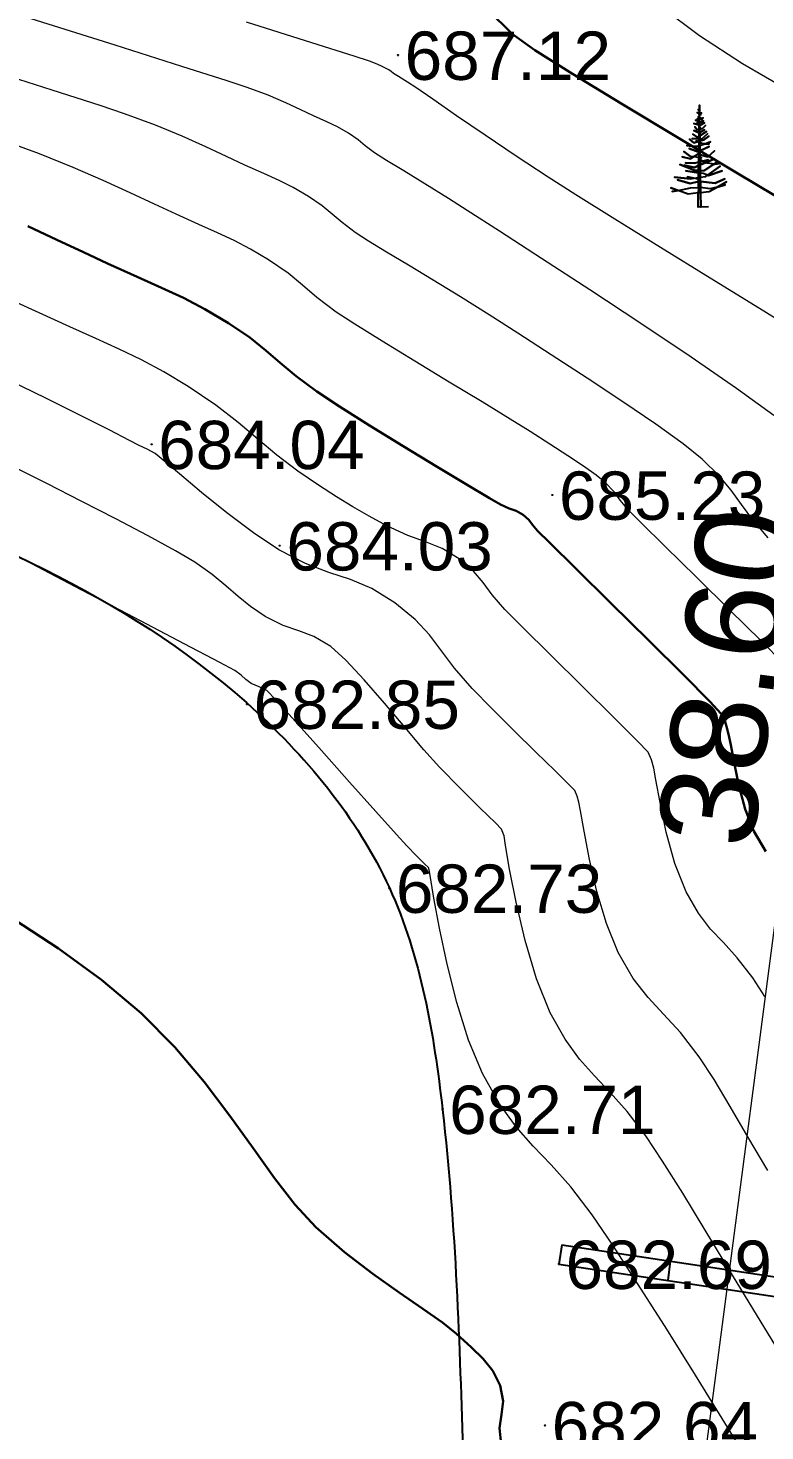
# Model space of a CAD drawing. Header units: feet. Extents: x 3381 to 684025, y 675186 to 4375940.
# Drawn here: x 682199 to 682214.25, y 4375633.89 to 4375662.91 of the extents above; entities that cross this region are included whole.
import ezdxf

# ---------------------------------------------------------------- set-up
doc = ezdxf.new("R2010")
doc.units = ezdxf.units.FT
doc.header["$MEASUREMENT"] = 0
doc.header["$PDMODE"] = 34
doc.header["$PDSIZE"] = 0.01
doc.layers.get('0').update_dxf_attribs({"linetype": 'CONTINUOUS'})
doc.layers.get('Defpoints').update_dxf_attribs({"linetype": 'CONTINUOUS'})
for name, color, linetype in [('0_Point_Height', 2, 'CONTINUOUS'), ('0_Point_Point', 7, 'CONTINUOUS'), ('Aqaclar', 3, 'CONTINUOUS')]:
    doc.layers.add(name, color=color, linetype=linetype)
doc.layers.add('ANA HORIZONTAL', color=24, linetype='CONTINUOUS', lineweight=30)
doc.layers.add('HORIZANTAL', color=24, linetype='CONTINUOUS', lineweight=13)
doc.styles.get("Standard").update_dxf_attribs({"font": 'arial.ttf', "height": 2})
doc.dimstyles.new('ISO-25', dxfattribs={"dimtxt": 2, "dimasz": 1, "dimexe": 1.25, "dimexo": 0.625, "dimtad": 1, "dimtxsty": 'Standard', "dimblk": 'OBLIQUE', "dimcen": 2.5, "dimadec": 0, "dimazin": 0, "dimtfac": 1, "dimtmove": 0, "dimatfit": 3, "dimldrblk": 'OBLIQUE', "dimfxl": 1, "dimarcsym": 0})

# ---------------------------------------------------------------- blocks, each defined once
blk = doc.blocks.new('_Oblique')
at = {"color": 0, "linetype": 'ByBlock', "lineweight": -2}
blk.add_line((-0.5, -0.5), (0.5, 0.5), dxfattribs=at)
blk = doc.blocks.new('*D47')
at = {"color": 0, "lineweight": -2, "transparency": 16777216}
for p, q in [((682212.089, 4375715.029), (682218.063, 4375712.668)), ((682184.901, 4375632.128), (682216.901, 4375713.128)), ((682180.089, 4375634.029), (682186.063, 4375631.668))]:
    blk.add_line(p, q, dxfattribs=at)
at = {"layer": 'Defpoints', "color": 0, "lineweight": 18, "transparency": 16777216}
for p in [(682211.507, 4375715.258), (682216.901, 4375713.128), (682179.507, 4375634.258)]:
    blk.add_point(p, dxfattribs=at)
at = {"color": 0, "lineweight": -2, "transparency": 16777216}
for p, rotation in [((682216.901, 4375713.128), 68.44292071496228), ((682184.901, 4375632.128), 248.4429207149623)]:
    blk.add_blockref('_Oblique', p, dxfattribs=dict(at, rotation=rotation))
at = {"color": 0, "lineweight": 18, "transparency": 16777216, "insert": (682199.202, 4375673.299), "char_height": 2, "attachment_point": 5, "rotation": 68.4429}
blk.add_mtext('87,09', dxfattribs=at)
blk = doc.blocks.new('*D25')
at = {"color": 0, "lineweight": -2, "transparency": 16777216}
blk.add_arc((682188.327, 4375657.126), 7.21, 68.4429, 172.4341, dxfattribs=at)
at = {"layer": 'Defpoints', "color": 0, "lineweight": 18, "transparency": 16777216}
for p in [(682211.247, 4375715.144), (682091.707, 4375669.959), (682182.988, 4375661.972), (682188.362, 4375657.122), (682179.389, 4375634.503)]:
    blk.add_point(p, dxfattribs=at)
at = {"color": 0, "lineweight": -2, "transparency": 16777216}
for p, rotation in [((682190.976, 4375663.832), 338.4429207148453), ((682181.179, 4375658.076), 262.4341392844076)]:
    blk.add_blockref('_Oblique', p, dxfattribs=dict(at, rotation=rotation))
at = {"color": 0, "lineweight": 18, "transparency": 16777216, "insert": (682183.84, 4375664.762), "char_height": 2, "attachment_point": 5, "rotation": 30.4385}
blk.add_mtext('104°', dxfattribs=at)

msp = doc.modelspace()

# ---------------------------------------------------------------- hatches: boundary and pattern name
at = {"lineweight": 25}
h = msp.add_hatch(dxfattribs=at)
h.set_pattern_fill('GRASS', color=3)
h.set_pattern_definition([(90, (1292.8779, 801.1559), (-0.707106781, 0.707106781), [0.1875, -1.226713563]), (45, (1292.8779, 801.1559), (-0.70710678119, 0.70710678119), [0.1875, -0.8125]), (135, (1292.8779, 801.1559), (-0.70710678119, -0.70710678119), [0.1875, -0.8125])])
edge = h.paths.add_edge_path(flags=16)
edge.add_arc((682105.84865, 4375677.65053), 3.56005, 0, 360)
edge = h.paths.add_edge_path()
edge.add_arc((682171.50499, 4375648.56641), 2.12139, 0, 360)
edge = h.paths.add_edge_path()
edge.add_line((682108.64083, 4375679.85909), (682113.17785, 4375679.2513))
edge.add_line((682113.17785, 4375679.2513), (682113.56487, 4375682.14026))
edge.add_line((682113.56487, 4375682.14026), (682106.23846, 4375683.12958))
edge.add_line((682106.23846, 4375683.12958), (682108.37957, 4375698.98567))
edge.add_line((682108.37957, 4375698.98567), (682116.75234, 4375697.85506))
edge.add_line((682116.75234, 4375697.85506), (682117.47927, 4375703.23835))
edge.add_line((682117.47927, 4375703.23835), (682112.82744, 4375703.90955))
edge.add_line((682112.82744, 4375703.90955), (682113.64144, 4375709.55112))
edge.add_line((682113.64144, 4375709.55112), (682121.76329, 4375708.39762))
edge.add_line((682121.76329, 4375708.39762), (682125.50927, 4375735.51285))
edge.add_line((682125.50927, 4375735.51285), (682125.60219, 4375736.20243))
edge.add_line((682125.60219, 4375736.20243), (682125.33204, 4375735.70925))
edge.add_line((682125.33204, 4375735.70925), (682087.79442, 4375662.37994))
edge.add_line((682087.79442, 4375662.37994), (682179.38919, 4375634.50327))
edge.add_line((682179.38919, 4375634.50327), (682211.24714, 4375715.14369))
edge.add_line((682211.24714, 4375715.14369), (682204.13671, 4375717.86497))
edge.add_line((682204.13671, 4375717.86497), (682202.38248, 4375713.28135))
edge.add_line((682202.38248, 4375713.28135), (682194.01839, 4375716.21455))
edge.add_arc((682353.44716, 4375651.32986), 172.12656, 157.8545463, 159.3177752)
edge.add_line((682192.41352, 4375712.12231), (682205.77828, 4375710.32554))
edge.add_line((682205.77828, 4375710.32554), (682205.03612, 4375705.07767))
edge.add_line((682205.03612, 4375705.07767), (682191.70717, 4375706.88497))
edge.add_arc((682192.00748, 4375703.74409), 3.15521, 95.461516, 167.592502)
edge.add_line((682188.92597, 4375704.42203), (682188.92597, 4375703.46651))
edge.add_line((682188.92597, 4375703.46651), (682190.59285, 4375703.86026))
edge.add_line((682190.59285, 4375703.86026), (682196.1848, 4375702.88131))
edge.add_line((682196.1848, 4375702.88131), (682194.23476, 4375689.69784))
edge.add_line((682194.23476, 4375689.69784), (682194.01539, 4375689.69784))
edge.add_line((682194.01539, 4375689.69784), (682188.92597, 4375690.41529))
edge.add_line((682188.92597, 4375690.41529), (682189.53759, 4375695.78319))
edge.add_line((682189.53759, 4375695.78319), (682194.64022, 4375695.08381))
edge.add_line((682194.64022, 4375695.08381), (682194.99134, 4375697.64556))
edge.add_line((682194.99134, 4375697.64556), (682189.81164, 4375698.35551))
edge.add_line((682189.81164, 4375698.35551), (682190.40706, 4375703.44416))
edge.add_line((682190.40706, 4375703.44416), (682188.82623, 4375703.23511))
edge.add_line((682188.82623, 4375703.23511), (682186.77022, 4375687.26853))
edge.add_line((682186.77022, 4375687.26853), (682195.50641, 4375686.05974))
edge.add_line((682195.50641, 4375686.05974), (682194.6758, 4375678.70417))
edge.add_line((682194.6758, 4375678.70417), (682185.8926, 4375679.91946))
edge.add_line((682185.8926, 4375679.91946), (682185.51355, 4375677.26908))
edge.add_line((682185.51355, 4375677.26908), (682179.38594, 4375678.07251))
edge.add_arc((682178.94963, 4375668.08203), 10, 87.499348, 110.778603)
edge.add_line((682175.40205, 4375677.43161), (682185.15133, 4375676.00548))
edge.add_line((682185.15133, 4375676.00548), (682184.52449, 4375672.51119))
edge.add_line((682184.52449, 4375672.51119), (682181.21386, 4375673.03668))
edge.add_line((682181.21386, 4375673.03668), (682181.60716, 4375676.11085))
edge.add_line((682181.60716, 4375676.11085), (682179.07598, 4375676.44567))
edge.add_line((682179.07598, 4375676.44567), (682178.67102, 4375673.38414))
edge.add_line((682178.67102, 4375673.38414), (682175.34696, 4375673.82383))
edge.add_line((682175.34696, 4375673.82383), (682175.69974, 4375676.92142))
edge.add_line((682175.69974, 4375676.92142), (682174.90535, 4375677.22773))
edge.add_arc((682179.11889, 4375667.86943), 10.26312, 114.239473, 179.009552)
edge.add_line((682168.8573, 4375668.04684), (682168.50755, 4375665.41112))
edge.add_line((682168.50755, 4375665.41112), (682165.52104, 4375665.73781))
edge.add_line((682165.52104, 4375665.73781), (682164.64008, 4375660.87508))
edge.add_line((682164.64008, 4375660.87508), (682155.93104, 4375662.08826))
edge.add_line((682155.93104, 4375662.08826), (682156.6183, 4375666.98879))
edge.add_line((682156.6183, 4375666.98879), (682149.69258, 4375667.90781))
edge.add_line((682149.69258, 4375667.90781), (682150.12707, 4375671.18217))
edge.add_arc((682147.15314, 4375671.5768), 3, 352.441183, 442.140201)
edge.add_line((682147.56339, 4375674.54862), (682135.67766, 4375676.1894))
edge.add_line((682135.67766, 4375676.1894), (682134.40637, 4375666.77204))
edge.add_line((682134.40637, 4375666.77204), (682127.10306, 4375667.7505))
edge.add_line((682127.10306, 4375667.7505), (682128.35698, 4375677.19999))
edge.add_line((682128.35698, 4375677.19999), (682125.34172, 4375677.62181))
edge.add_line((682125.34172, 4375677.62181), (682124.08043, 4375668.11674))
edge.add_line((682124.08043, 4375668.11674), (682122.65018, 4375668.39147))
edge.add_line((682122.65018, 4375668.39147), (682111.9298, 4375669.93498))
edge.add_line((682111.9298, 4375669.93498), (682112.97868, 4375677.76458))
edge.add_line((682112.97868, 4375677.76458), (682109.35793, 4375678.24963))
edge.add_arc((682105.84865, 4375677.65053), 3.56005, 9.687955, 38.343389)

# ---------------------------------------------------------------- linework, layer by layer
at = {"color": 7, "lineweight": 18}
msp.add_line((682217.61996, 4375668.58692), (682212.58009, 4375630.13607), dxfattribs=at)
at = {"linetype": 'Continuous'}
for p, q in [((682210.04459, 4375637.73582, 682.689), (682209.98543, 4375637.34022, 682.689)), ((682210.04459, 4375637.73582, 682.689), (682231.43703, 4375634.53636, 686.22038)), ((682209.98543, 4375637.34022, 682.689), (682232.32355, 4375633.99933, 686.37649)), ((682212.28952, 4375637.40007), (682212.24092, 4375637.00289))]:
    msp.add_line(p, q, dxfattribs=at)
at = {"color": 30, "linetype": 'Continuous'}
msp.add_open_spline([(682178.81909, 4375652.7702), (682181.25552, 4375653.95277), (682186.34903, 4375656.42502), (682195.21515, 4375653.60116), (682202.48625, 4375650.57388), (682206.855, 4375645.32551), (682207.80627, 4375639.66897), (682207.9281, 4375635.68899), (682208.002, 4375633.27478)], degree=3, knots=[0, 0, 0, 0, 7.83694096, 16.38366428, 26.4729488, 31.31646789, 36.03357976, 43.30675156, 43.30675156, 43.30675156, 43.30675156], dxfattribs=at)
at = {"layer": '0_Point_Point'}
for p in [(682206.65543, 4375662.35422, 687.116), (682201.55343, 4375654.30122, 684.043), (682209.84843, 4375653.25222, 685.227), (682204.20743, 4375652.20422, 684.031), (682203.52743, 4375648.92722, 682.846), (682206.47443, 4375645.12122, 682.733), (682207.57543, 4375640.54722, 682.706), (682209.98543, 4375637.34022, 682.689), (682209.69843, 4375634.00322, 682.637)]:
    msp.add_point(p, dxfattribs=at)
at = {"layer": 'ANA HORIZONTAL', "color": 32, "lineweight": 30}
for points, elevation in [([(682214.87015, 4375659.19846), (682213.6549, 4375659.92651), (682212.42882, 4375660.65734), (682211.27214, 4375661.3498), (682210.2651, 4375661.9627), (682209.4879, 4375662.45489), (682209.02078, 4375662.7852), (682208.51115, 4375663.28795)], 687.5), ([(682214.27006, 4375645.8763), (682214.02082, 4375646.29449), (682213.84167, 4375646.74935), (682213.70678, 4375647.24348), (682213.60905, 4375647.71087), (682213.5414, 4375648.08546), (682213.49675, 4375648.30124), (682213.45404, 4375648.4591), (682213.4168, 4375648.58395), (682213.34373, 4375648.72438), (682213.10721, 4375648.97852), (682212.56772, 4375649.5224), (682211.8457, 4375650.23955), (682211.06161, 4375651.01354), (682210.33588, 4375651.72793), (682209.78898, 4375652.26629), (682209.54133, 4375652.51215), (682209.43909, 4375652.63499), (682209.36119, 4375652.73605), (682209.2458, 4375652.83989), (682209.10038, 4375652.9218), (682208.95413, 4375652.97553), (682208.77777, 4375653.05332), (682208.54822, 4375653.18599), (682208.08404, 4375653.46174), (682207.4633, 4375653.83501), (682206.76409, 4375654.26026), (682206.06448, 4375654.69193), (682205.44254, 4375655.08448), (682204.97635, 4375655.39234), (682204.54439, 4375655.71199), (682204.21578, 4375655.98737), (682203.91973, 4375656.2446), (682203.58549, 4375656.50981), (682203.1423, 4375656.80911), (682202.65671, 4375657.09557), (682202.2111, 4375657.32764), (682201.75844, 4375657.53946), (682201.25171, 4375657.76519), (682200.64389, 4375658.03898), (682200.14129, 4375658.27324), (682199.5921, 4375658.5317), (682198.98994, 4375658.81044)], 685)]:
    msp.add_lwpolyline(points, dxfattribs=dict(at, elevation=elevation))
at = {"layer": 'ANA HORIZONTAL', "color": 16, "lineweight": 30, "elevation": 682.5}
msp.add_lwpolyline([(682208.79087, 4375633.61334), (682208.75212, 4375633.9471), (682208.7932, 4375634.22926), (682208.82766, 4375634.50669), (682208.76901, 4375634.82622), (682208.61511, 4375635.1343), (682208.41699, 4375635.38107), (682208.16797, 4375635.61887), (682207.8614, 4375635.90007), (682207.57154, 4375636.13527), (682207.16935, 4375636.41695), (682206.68078, 4375636.74998), (682206.13176, 4375637.1392), (682205.54823, 4375637.58946), (682204.95613, 4375638.1056), (682204.52407, 4375638.56855), (682204.09638, 4375639.11899), (682203.65338, 4375639.7384), (682203.17538, 4375640.40824), (682202.6427, 4375641.11), (682202.03565, 4375641.82514), (682201.33454, 4375642.53513), (682200.51969, 4375643.22145), (682199.62618, 4375643.8688), (682198.71253, 4375644.46761)], dxfattribs=at)
at = {"layer": 'Aqaclar', "color": 3}
msp.add_lwpolyline([(682213.07792, 4375659.21573), (682212.86617, 4375659.20824), (682212.86985, 4375659.50263), (682212.66197, 4375659.47911), (682212.45252, 4375659.55448), (682212.30191, 4375659.60868), (682212.45252, 4375659.55448), (682212.32719, 4375659.5277), (682212.45252, 4375659.55448), (682212.70619, 4375659.60868), (682212.87126, 4375659.61573), (682212.86985, 4375659.50263), (682212.91514, 4375659.50775), (682212.91887, 4375659.21011), (682212.91514, 4375659.50775), (682213.0915, 4375659.5277), (682213.25805, 4375659.62135), (682213.42629, 4375659.66537), (682213.25805, 4375659.62135), (682213.45155, 4375659.73016), (682213.25805, 4375659.62135), (682213.11677, 4375659.58439), (682212.91381, 4375659.61412), (682212.91514, 4375659.50775), (682212.91381, 4375659.61412), (682212.89568, 4375659.61678), (682212.87126, 4375659.61573), (682212.87279, 4375659.73838), (682212.87042, 4375659.73825), (682212.69986, 4375659.69776), (682212.44089, 4375659.77064), (682212.69986, 4375659.69776), (682212.87042, 4375659.73825), (682212.87279, 4375659.73838), (682212.87337, 4375659.78463), (682212.86411, 4375659.78684), (682212.64934, 4375659.83543), (682212.77889, 4375659.80612), (682212.70619, 4375659.79494), (682212.37772, 4375659.82733), (682212.70619, 4375659.79494), (682212.77889, 4375659.80612), (682212.87382, 4375659.82073), (682212.87337, 4375659.78463), (682212.87382, 4375659.82073), (682212.91116, 4375659.82647), (682212.91381, 4375659.61412), (682212.91226, 4375659.73875), (682212.91463, 4375659.73825), (682213.21783, 4375659.70586), (682213.41997, 4375659.79494), (682213.21783, 4375659.70586), (682212.91226, 4375659.73875), (682212.91116, 4375659.82647), (682213.02201, 4375659.84353), (682213.3189, 4375660.05408), (682213.05666, 4375659.8681), (682213.07886, 4375659.85973), (682213.36312, 4375659.9569), (682213.07886, 4375659.85973), (682212.97148, 4375659.90021), (682212.91012, 4375659.90987), (682212.91116, 4375659.82647), (682212.91012, 4375659.90987), (682212.87501, 4375659.9154), (682212.87382, 4375659.82073), (682212.87501, 4375659.9154), (682212.61143, 4375659.9569), (682212.87501, 4375659.9154), (682212.87563, 4375659.965), (682212.80724, 4375659.965), (682212.48509, 4375660.08647), (682212.80724, 4375659.965), (682212.87563, 4375659.965), (682212.87691, 4375660.06765), (682212.7883, 4375660.02978), (682212.57985, 4375660.07837), (682212.7883, 4375660.02978), (682212.90798, 4375660.08093), (682212.90943, 4375659.965), (682212.87563, 4375659.965), (682212.90943, 4375659.965), (682212.91012, 4375659.90987), (682212.90943, 4375659.965), (682212.99044, 4375659.965), (682213.18925, 4375660.09799), (682213.281, 4375660.15935), (682213.18925, 4375660.09799), (682213.21152, 4375660.09456), (682213.30627, 4375660.11076), (682213.21152, 4375660.09456), (682213.0536, 4375660.11886), (682213.02626, 4375660.13147), (682212.90798, 4375660.08093), (682213.02626, 4375660.13147), (682213.2052, 4375660.20794), (682213.02626, 4375660.13147), (682212.96512, 4375660.15969), (682213.07255, 4375660.18365), (682212.96512, 4375660.15969), (682212.89568, 4375660.19174), (682212.90665, 4375660.18668), (682212.90715, 4375660.14677), (682212.96512, 4375660.15969), (682212.90715, 4375660.14677), (682212.90798, 4375660.08093), (682212.90715, 4375660.14677), (682212.87781, 4375660.14023), (682212.87691, 4375660.06765), (682212.87781, 4375660.14023), (682212.78198, 4375660.11886), (682212.60512, 4375660.12696), (682212.78198, 4375660.11886), (682212.87781, 4375660.14023), (682212.87896, 4375660.23191), (682212.93359, 4375660.22413), (682212.90627, 4375660.22802), (682212.90665, 4375660.18668), (682212.90627, 4375660.22802), (682212.87896, 4375660.23191), (682212.70619, 4375660.25652), (682212.57353, 4375660.3618), (682212.70619, 4375660.25652), (682212.77013, 4375660.24741), (682212.70619, 4375660.20794), (682212.53563, 4375660.24843), (682212.70619, 4375660.20794), (682212.77013, 4375660.24741), (682212.88001, 4375660.3155), (682212.87896, 4375660.23191), (682212.90614, 4375660.22804), (682212.90534, 4375660.29165), (682213.06623, 4375660.24843), (682213.2052, 4375660.3699), (682213.06623, 4375660.24843), (682212.90534, 4375660.29165), (682212.90433, 4375660.37233), (682213.0915, 4375660.45898), (682212.86411, 4375660.3537), (682212.68091, 4375660.41849), (682212.86411, 4375660.3537), (682212.88058, 4375660.36133), (682212.88001, 4375660.3155), (682212.88198, 4375660.47322), (682212.86411, 4375660.46707), (682212.77567, 4375660.45898), (682212.63038, 4375660.48327), (682212.77567, 4375660.45898), (682212.86411, 4375660.46707), (682212.88198, 4375660.47322), (682212.90298, 4375660.48045), (682212.90433, 4375660.37233), (682212.90298, 4375660.48045), (682213.12308, 4375660.55616), (682213.01695, 4375660.51965), (682213.0915, 4375660.51566), (682212.9399, 4375660.52377), (682212.8262, 4375660.58045), (682212.88305, 4375660.55211), (682212.88198, 4375660.47322), (682212.90298, 4375660.48045), (682212.90181, 4375660.57426), (682212.77567, 4375660.53996), (682212.68723, 4375660.61284), (682212.77567, 4375660.53996), (682212.88317, 4375660.56919), (682212.88305, 4375660.55211), (682212.88317, 4375660.56919), (682212.98412, 4375660.59664), (682213.08519, 4375660.67762), (682212.98412, 4375660.59664), (682212.90181, 4375660.57426), (682212.90129, 4375660.6156), (682212.93359, 4375660.61284), (682213.05992, 4375660.72621), (682212.93359, 4375660.61284), (682212.90129, 4375660.6156), (682212.88377, 4375660.6171), (682212.88317, 4375660.56919), (682212.88377, 4375660.6171), (682212.74408, 4375660.62904), (682212.88377, 4375660.6171), (682212.88397, 4375660.63267), (682212.75671, 4375660.71812), (682212.88397, 4375660.63267), (682212.88536, 4375660.74412), (682212.88937, 4375660.74241), (682212.77567, 4375660.791), (682212.88937, 4375660.74241), (682212.99675, 4375660.80719), (682212.89963, 4375660.7486), (682212.90129, 4375660.6156), (682212.90046, 4375660.6821), (682213.04097, 4375660.7748), (682212.90046, 4375660.6821), (682212.89875, 4375660.81865), (682212.95885, 4375660.83149), (682213.0157, 4375660.89628), (682212.95885, 4375660.83149), (682212.89875, 4375660.81865), (682212.88626, 4375660.81598), (682212.88536, 4375660.74412), (682212.88626, 4375660.81598), (682212.84515, 4375660.80719), (682212.79461, 4375660.87198), (682212.84515, 4375660.80719), (682212.88626, 4375660.81598), (682212.88743, 4375660.90947), (682212.77567, 4375660.93676), (682212.90831, 4375660.90437), (682212.99675, 4375660.95296), (682212.90831, 4375660.90437), (682212.89765, 4375660.90698), (682212.89875, 4375660.81865), (682212.89765, 4375660.90698), (682212.89709, 4375660.95122), (682212.9778, 4375660.99345), (682212.89709, 4375660.95122), (682212.89619, 4375661.02387), (682212.92727, 4375661.01774), (682212.89619, 4375661.02387), (682212.84515, 4375661.03394), (682212.88887, 4375661.02532), (682212.88743, 4375660.90947), (682212.88797, 4375660.95322), (682212.84515, 4375660.96106), (682212.88797, 4375660.95322), (682212.88835, 4375660.98333), (682212.81356, 4375661.00965), (682212.88835, 4375660.98333), (682212.88887, 4375661.02532), (682212.88937, 4375661.06471), (682212.86411, 4375661.07443), (682212.89569, 4375661.06228), (682212.92727, 4375661.05013), (682212.95253, 4375661.01774), (682212.93933, 4375661.03467), (682212.97148, 4375661.05824), (682212.92727, 4375661.02584), (682212.93933, 4375661.03467), (682212.92727, 4375661.05013), (682212.89569, 4375661.06228), (682212.89619, 4375661.02387), (682212.8957, 4375661.06227), (682212.89493, 4375661.12444), (682212.93359, 4375661.15541), (682212.8999, 4375661.12842), (682212.92095, 4375661.11492), (682212.8999, 4375661.12842), (682212.89024, 4375661.13461), (682212.84515, 4375661.16351), (682212.89024, 4375661.13461), (682212.89098, 4375661.19426), (682212.86411, 4375661.22829), (682212.89098, 4375661.19426), (682212.89252, 4375661.31704), (682212.89484, 4375661.13166), (682212.89493, 4375661.12444), (682212.89484, 4375661.13166), (682212.89024, 4375661.13461), (682212.89006, 4375661.12054), (682212.89493, 4375661.12444), (682212.88305, 4375661.11492), (682212.89006, 4375661.12054), (682212.88937, 4375661.06471)], dxfattribs=at)
at = {"layer": 'HORIZANTAL', "color": 32, "linetype": 'Continuous', "lineweight": 13}
for points, elevation in [([(682214.73877, 4375661.61795), (682213.78716, 4375662.17519), (682212.89407, 4375662.75191), (682212.10066, 4375663.34636)], 688), ([(682214.43364, 4375654.89536), (682213.66154, 4375655.45567), (682212.71969, 4375656.10593), (682211.68295, 4375656.80129), (682210.62621, 4375657.49695), (682209.62433, 4375658.14808), (682208.7522, 4375658.70986), (682208.08468, 4375659.13746), (682207.69666, 4375659.38608), (682207.20956, 4375659.69173), (682206.77269, 4375659.95522), (682206.4153, 4375660.1695), (682206.16662, 4375660.32752), (682205.97503, 4375660.47498), (682205.82884, 4375660.60072), (682205.6327, 4375660.73996), (682205.40441, 4375660.86954), (682205.18309, 4375660.97354), (682204.90538, 4375661.09799), (682204.64053, 4375661.22202), (682204.32987, 4375661.36501), (682203.96342, 4375661.52085), (682203.53118, 4375661.68346), (682203.11835, 4375661.81855), (682202.18258, 4375662.11826), (682200.80322, 4375662.55537), (682199.05958, 4375663.10271)], 686.5), ([(682215.08111, 4375656.52542), (682214.13847, 4375657.11033), (682213.11606, 4375657.74103), (682212.09054, 4375658.3727), (682211.13862, 4375658.96053), (682210.33695, 4375659.45971), (682209.76224, 4375659.82542), (682209.10156, 4375660.26156), (682208.45474, 4375660.69675), (682207.86404, 4375661.09936), (682207.37176, 4375661.43774), (682207.02015, 4375661.68027), (682206.8515, 4375661.79529), (682206.66676, 4375661.90989), (682206.56338, 4375661.97257), (682206.51329, 4375662.01174), (682206.46284, 4375662.05024), (682206.39813, 4375662.08334), (682206.32587, 4375662.11766), (682206.22316, 4375662.1646), (682206.0671, 4375662.22791), (682205.74614, 4375662.33085), (682204.87186, 4375662.60902), (682203.52125, 4375663.03601)], 687), ([(682214.31527, 4375652.36444), (682213.99578, 4375652.74002), (682213.76038, 4375653.0568), (682213.54848, 4375653.34849), (682213.29954, 4375653.64884), (682212.95299, 4375653.99157), (682212.55426, 4375654.31269), (682211.98791, 4375654.71978), (682211.30822, 4375655.18231), (682210.56948, 4375655.6698), (682209.82598, 4375656.15172), (682209.132, 4375656.59758), (682208.54182, 4375656.97687), (682207.94601, 4375657.3539), (682207.38279, 4375657.69886), (682206.86787, 4375658.00798), (682206.41695, 4375658.27748), (682206.04571, 4375658.50356), (682205.76986, 4375658.68246), (682205.49507, 4375658.889), (682205.29085, 4375659.06445), (682205.08431, 4375659.23571), (682204.80257, 4375659.42967), (682204.4867, 4375659.61334), (682204.19409, 4375659.75922), (682203.87629, 4375659.90249), (682203.48488, 4375660.07832), (682203.10708, 4375660.25498), (682202.67849, 4375660.45504), (682202.18983, 4375660.67283), (682201.63184, 4375660.90271), (682200.99527, 4375661.139), (682200.48587, 4375661.30798), (682199.49622, 4375661.62684), (682198.10666, 4375662.06806)], 686), ([(682214.64018, 4375649.75884), (682214.16164, 4375650.24193), (682213.52476, 4375650.8721), (682212.83116, 4375651.55311), (682212.18243, 4375652.18871), (682211.68017, 4375652.68265), (682211.42598, 4375652.93869), (682211.25574, 4375653.14749), (682211.12838, 4375653.32065), (682210.94486, 4375653.51334), (682210.75626, 4375653.66431), (682210.49286, 4375653.84942), (682210.16796, 4375654.06448), (682209.7949, 4375654.30529), (682209.38697, 4375654.56765), (682208.97762, 4375654.82366), (682208.39736, 4375655.17731), (682207.71593, 4375655.58939), (682207.00306, 4375656.02066), (682206.32847, 4375656.43191), (682205.76191, 4375656.78389), (682205.3731, 4375657.0374), (682204.97519, 4375657.33648), (682204.67947, 4375657.59054), (682204.38041, 4375657.83852), (682203.97244, 4375658.11939), (682203.60159, 4375658.33816), (682203.26127, 4375658.5154), (682202.91557, 4375658.67717), (682202.52858, 4375658.84956), (682202.06439, 4375659.05865), (682201.61325, 4375659.26925), (682201.11258, 4375659.50433), (682200.55462, 4375659.75914), (682199.9316, 4375660.02894), (682199.23577, 4375660.30899), (682198.45935, 4375660.59455)], 685.5), ([(682214.24952, 4375642.87755), (682213.99628, 4375643.26466), (682213.67448, 4375643.6791), (682213.38776, 4375643.99052), (682213.12392, 4375644.27244), (682212.87073, 4375644.59836), (682212.61598, 4375645.04182), (682212.3848, 4375645.6307), (682212.20722, 4375646.27871), (682212.07842, 4375646.88809), (682211.9936, 4375647.36106), (682211.94793, 4375647.59987), (682211.90161, 4375647.77242), (682211.82867, 4375647.92968), (682211.61081, 4375648.16132), (682211.12009, 4375648.65108), (682210.47833, 4375649.28351), (682209.80733, 4375649.94312), (682209.22892, 4375650.51445), (682208.86491, 4375650.88204), (682208.60429, 4375651.18669), (682208.41536, 4375651.44107), (682208.21458, 4375651.67834), (682207.91841, 4375651.93166), (682207.56572, 4375652.14339), (682207.22469, 4375652.28085), (682206.8558, 4375652.41459), (682206.41949, 4375652.61519), (682206.0564, 4375652.81252), (682205.72047, 4375653.00522), (682205.38211, 4375653.21246), (682205.01168, 4375653.45342), (682204.57959, 4375653.74729), (682204.14429, 4375654.07424), (682203.75036, 4375654.40617), (682203.34734, 4375654.74977), (682202.88476, 4375655.11175), (682202.31217, 4375655.49882), (682201.80689, 4375655.79976), (682201.34266, 4375656.04911), (682200.88584, 4375656.27131), (682200.40278, 4375656.49078), (682199.85985, 4375656.73197), (682199.2234, 4375657.01931), (682198.68269, 4375657.27099)], 684.5), ([(682214.30592, 4375639.27876), (682213.89651, 4375639.97475), (682213.52969, 4375640.60417), (682213.19674, 4375641.15844), (682212.88892, 4375641.62898), (682212.49777, 4375642.13274), (682212.14926, 4375642.51127), (682211.82855, 4375642.85395), (682211.52079, 4375643.25012), (682211.21115, 4375643.78914), (682210.97013, 4375644.38439), (682210.77244, 4375645.05165), (682210.61729, 4375645.7138), (682210.50389, 4375646.29374), (682210.43143, 4375646.71435), (682210.39912, 4375646.8985), (682210.36357, 4375647.02088), (682210.3136, 4375647.13499), (682210.19152, 4375647.26263), (682209.90518, 4375647.54422), (682209.50814, 4375647.93186), (682209.05398, 4375648.37762), (682208.59624, 4375648.83362), (682208.18849, 4375649.25193), (682207.8224, 4375649.67185), (682207.5518, 4375650.0303), (682207.3045, 4375650.35594), (682207.0083, 4375650.67743), (682206.59103, 4375651.02342), (682206.11571, 4375651.31489), (682205.67127, 4375651.50027), (682205.22434, 4375651.64942), (682204.74158, 4375651.83221), (682204.18964, 4375652.1185), (682203.66327, 4375652.46887), (682203.1123, 4375652.88242), (682202.58484, 4375653.30615), (682202.12896, 4375653.68703), (682201.79276, 4375653.97204), (682201.62434, 4375654.10817), (682201.46452, 4375654.19887), (682201.29814, 4375654.27906), (682201.09776, 4375654.38216), (682200.67643, 4375654.59784), (682200.08521, 4375654.89676), (682199.37518, 4375655.2496), (682198.59739, 4375655.627)], 684), ([(682214.47435, 4375635.64563), (682213.99543, 4375636.42004), (682213.50042, 4375637.23485), (682213.01043, 4375638.04482), (682212.54656, 4375638.80472), (682212.1299, 4375639.46929), (682211.78156, 4375639.9933), (682211.39385, 4375640.50061), (682211.04302, 4375640.89336), (682210.71897, 4375641.23244), (682210.41157, 4375641.57874), (682210.11073, 4375641.99312), (682209.80631, 4375642.53647), (682209.52115, 4375643.24178), (682209.28532, 4375644.03732), (682209.09956, 4375644.82684), (682208.96464, 4375645.51413), (682208.88131, 4375646.00297), (682208.85031, 4375646.19713), (682208.82706, 4375646.27022), (682208.79854, 4375646.34029), (682208.66882, 4375646.46915), (682208.35756, 4375646.77164), (682207.94517, 4375647.17883), (682207.51206, 4375647.62182), (682207.18903, 4375647.98255), (682206.79878, 4375648.44233), (682206.37621, 4375648.94332), (682205.95622, 4375649.42768), (682205.57373, 4375649.83758), (682205.26365, 4375650.11519), (682204.90911, 4375650.32633), (682204.59819, 4375650.44165), (682204.27976, 4375650.5489), (682203.90272, 4375650.7358), (682203.60047, 4375650.94189), (682203.34426, 4375651.15346), (682203.09379, 4375651.37475), (682202.80877, 4375651.60998), (682202.4489, 4375651.8634), (682202.05027, 4375652.09853), (682201.48319, 4375652.40724), (682200.81076, 4375652.76001), (682200.0961, 4375653.12732), (682199.40231, 4375653.47966), (682198.79248, 4375653.78752)], 683.5), ([(682213.82672, 4375633.39426), (682213.36441, 4375634.1494), (682212.81079, 4375635.04244), (682212.21541, 4375635.99159), (682211.62782, 4375636.91504), (682211.09757, 4375637.73098), (682210.67421, 4375638.35762), (682210.2281, 4375638.94132), (682209.82444, 4375639.39323), (682209.45158, 4375639.78338), (682209.09789, 4375640.18183), (682208.75173, 4375640.65862), (682208.40147, 4375641.2838), (682208.11629, 4375641.97205), (682207.87206, 4375642.75032), (682207.66981, 4375643.54728), (682207.51059, 4375644.29162), (682207.39544, 4375644.91202), (682207.32539, 4375645.33717), (682207.30149, 4375645.49576), (682207.28347, 4375645.54559), (682207.20947, 4375645.61745), (682207.03726, 4375645.7864), (682206.83564, 4375645.9917), (682206.62062, 4375646.22906), (682206.19786, 4375646.70218), (682205.65218, 4375647.31402), (682205.06837, 4375647.96748), (682204.53125, 4375648.56551), (682204.12561, 4375649.01102), (682203.93626, 4375649.20696), (682203.77956, 4375649.28383), (682203.6158, 4375649.3531), (682203.50379, 4375649.43463), (682203.40432, 4375649.5216), (682203.27346, 4375649.61862), (682202.96547, 4375649.7851), (682202.23024, 4375650.17319), (682201.18967, 4375650.71941), (682199.96568, 4375651.36032), (682198.68018, 4375652.03243)], 683)]:
    msp.add_lwpolyline(points, dxfattribs=dict(at, elevation=elevation))

# ---------------------------------------------------------------- texts
at = {"color": 7, "lineweight": 18, "insert": (682213.46595, 4375649.49249), "char_height": 2, "attachment_point": 5, "rotation": 82.504183}
msp.add_mtext('{\\fArial|b0|i0|c238|p34;38.60}', dxfattribs=at)
at = {"layer": '0_Point_Height', "color": 0}
for s, p in [('687.12', (682206.79138, 4375661.84011, 687.116)), ('684.04', (682201.68938, 4375653.78711, 684.043)), ('685.23', (682209.98438, 4375652.73811, 685.227)), ('684.03', (682204.34338, 4375651.69011, 684.031)), ('682.85', (682203.66338, 4375648.41311, 682.846)), ('682.73', (682206.61038, 4375644.60711, 682.733)), ('682.71', (682207.71138, 4375640.03311, 682.706)), ('682.69', (682210.12138, 4375636.82611, 682.689)), ('682.64', (682209.83438, 4375633.48911, 682.637))]:
    msp.add_text(s, height=1, dxfattribs=at).set_placement(p)

# ---------------------------------------------------------------- dimensions: what is measured, and where the dimension line sits
at = {"color": 7, "lineweight": 18}
dim = msp.add_angular_dim_2l(base=(682182.98798, 4375661.97204), line1=((682188.36159, 4375657.12156), (682091.70697, 4375669.95943)), line2=((682211.24714, 4375715.14369), (682179.38919, 4375634.50327)), dimstyle='ISO-25', dxfattribs=at)
dim.commit()
dim.dimension.update_dxf_attribs({"geometry": '*D25', "text_midpoint": (682183.84002, 4375664.7617)})
dim = msp.add_aligned_dim(p1=(682179.50743, 4375634.25822), p2=(682211.50743, 4375715.25822), distance=-5.79897, dimstyle='ISO-25', dxfattribs=at)
dim.commit()
dim.dimension.update_dxf_attribs({"geometry": '*D47', "text_midpoint": (682199.20165, 4375673.29878)})

doc.saveas('drawing.dxf')
